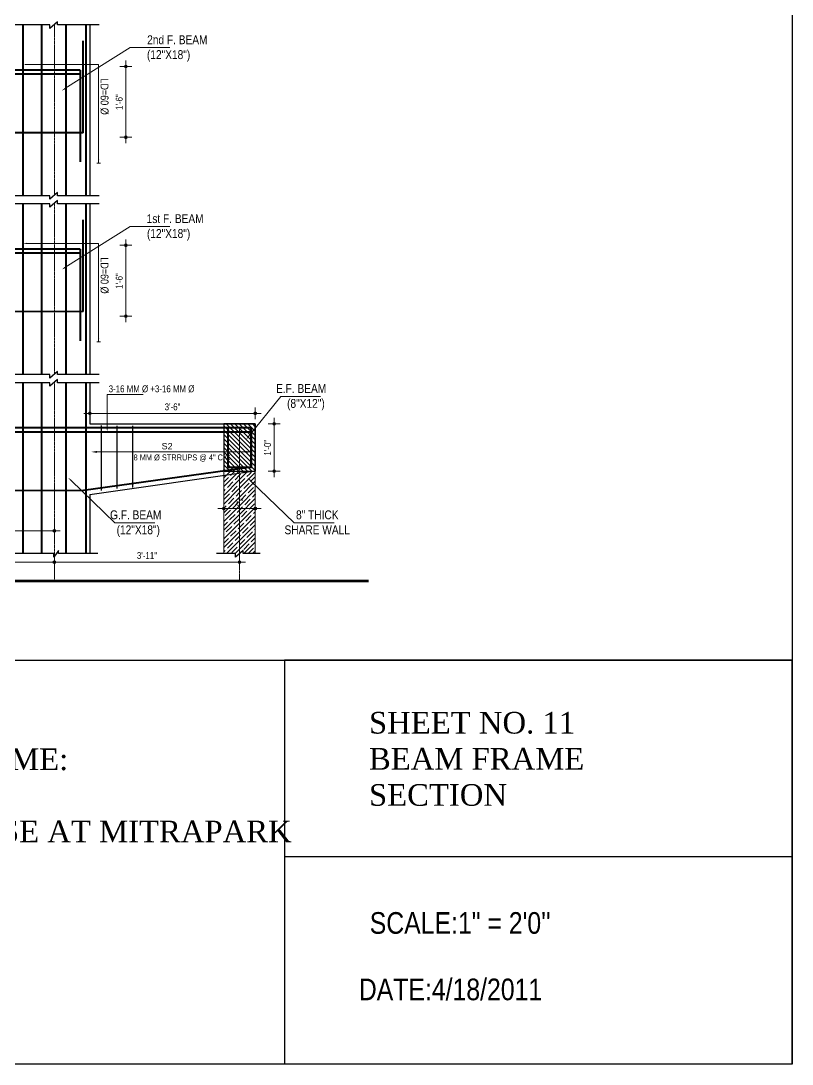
# Model space of a CAD drawing. Header units: inches. Extents: x 57837 to 133168, y 6972 to 27776.
# Drawn here: x 73060 to 73844, y 6972 to 8032 of the extents above; entities that cross this region are included whole.
import ezdxf

# ---------------------------------------------------------------- set-up
doc = ezdxf.new("R2010")
doc.units = ezdxf.units.IN
doc.header["$MEASUREMENT"] = 0
doc.linetypes.add('CENTER', pattern=[2, 1.25, -0.25, 0.25, -0.25])
doc.linetypes.add('CENTER2', pattern=[1.125, 0.75, -0.125, 0.125, -0.125])
for name, color, linetype, lineweight in [('CENTER', 9, 'CENTER', 5), ('DIM', 2, 'Continuous', 13), ('HACTH', 153, 'Continuous', 5), ('ROD', 1, 'Continuous', 40), ('STIRRUPS', 4, 'Continuous', 30)]:
    doc.layers.add(name, color=color, linetype=linetype, lineweight=lineweight)
for name, color, linetype in [('elevation', 3, 'Continuous'), ('text', 255, 'Continuous'), ('walls', 32, 'Continuous')]:
    doc.layers.add(name, color=color, linetype=linetype)
doc.styles.add('Arial', font='arial.ttf', dxfattribs={"height": 6.5})
doc.styles.get("Standard").update_dxf_attribs({"font": 'ARIALN.TTF', "height": 7})

msp = doc.modelspace()

# ---------------------------------------------------------------- hatches: boundary and pattern name
at = {"lineweight": 13}
h = msp.add_hatch(color=256, dxfattribs=at)
edge = h.paths.add_edge_path()
edge.add_arc((73167.1, 7985.7), 1.42, 0, 360)
h = msp.add_hatch(color=256, dxfattribs=at)
edge = h.paths.add_edge_path()
edge.add_arc((73167.1, 7913.7), 1.42, 0, 360)
h = msp.add_hatch(color=256, dxfattribs=at)
edge = h.paths.add_edge_path()
edge.add_arc((73167.1, 7804), 1.42, 0, 360)
h = msp.add_hatch(color=256, dxfattribs=at)
edge = h.paths.add_edge_path()
edge.add_arc((73167.1, 7732), 1.42, 0, 360)
h = msp.add_hatch(color=256, dxfattribs=at)
edge = h.paths.add_edge_path()
edge.add_arc((73130.5, 7633.3), 1.42, 0, 360)
h = msp.add_hatch(color=256, dxfattribs=at)
edge = h.paths.add_edge_path()
edge.add_arc((73298.7, 7633.3), 1.42, 0, 360)
h = msp.add_hatch(color=256, dxfattribs=at)
edge = h.paths.add_edge_path()
edge.add_arc((73317.8, 7622.6), 1.42, 0, 360)
h = msp.add_hatch(color=256, dxfattribs=at)
edge = h.paths.add_edge_path()
edge.add_arc((73317.8, 7574.6), 1.42, 0, 360)
h = msp.add_hatch(color=256, dxfattribs=at)
edge = h.paths.add_edge_path()
edge.add_arc((73266.7, 7536.5), 1.42, 0, 360)
h = msp.add_hatch(color=256, dxfattribs=at)
edge = h.paths.add_edge_path()
edge.add_arc((73298.7, 7536.5), 1.42, 0, 360)
h = msp.add_hatch(color=256, dxfattribs=at)
edge = h.paths.add_edge_path()
edge.add_arc((73094.5, 7513.9), 1.42, 0, 360)
h = msp.add_hatch(color=256, dxfattribs=at)
edge = h.paths.add_edge_path()
edge.add_arc((73094.5, 7482.2), 1.42, 0, 360)
h = msp.add_hatch(color=256, dxfattribs=at)
edge = h.paths.add_edge_path()
edge.add_arc((73094.5, 7482.2), 1.42, 0, 360)
h = msp.add_hatch(color=256, dxfattribs=at)
edge = h.paths.add_edge_path()
edge.add_arc((73282.7, 7482.2), 1.42, 0, 360)

# ---------------------------------------------------------------- linework, layer by layer
at = {"color": 1}
for p, q in [((73844.2, 9009.9), (73844.2, 6972.2)), ((73844.2, 6972.2), (71677.3, 6972.2))]:
    msp.add_line(p, q, dxfattribs=at)
for p, q in [((73130.5, 8028.3), (73130.5, 7914.1)), ((73130.5, 8028.3), (73130.5, 7986.1)), ((73130.5, 8027.9), (73130.5, 7986.1)), ((73130.5, 7914.1), (73130.5, 7854.3)), ((73130.5, 7846.5), (73130.5, 7732.4)), ((73130.5, 7846.5), (73130.5, 7804.4)), ((73130.5, 7846.2), (73130.5, 7804.4)), ((73130.5, 7732.4), (73130.5, 7672.6)), ((73130.5, 7664.4), (73130.5, 7622.6)), ((73130.5, 7664.4), (73130.5, 7622.6)), ((73130.5, 7664.4), (73130.5, 7622.6)), ((73130.5, 7622.6), (73298.7, 7622.6)), ((73298.7, 7622.6), (73266.7, 7622.6)), ((73266.7, 7622.6), (73266.7, 7574.6)), ((73298.7, 7588.7), (73266.7, 7620.7)), ((73298.7, 7593.1), (73269.2, 7622.6)), ((73298.7, 7597.5), (73273.6, 7622.6)), ((73298.7, 7601.9), (73278, 7622.6)), ((73298.7, 7606.4), (73282.4, 7622.6)), ((73298.7, 7610.8), (73286.8, 7622.6)), ((73298.7, 7615.2), (73291.2, 7622.6)), ((73298.7, 7619.6), (73295.7, 7622.6)), ((73298.7, 7574.6), (73298.7, 7622.6)), ((73298.7, 7622.6), (73298.7, 7574.6)), ((73298.7, 7584.3), (73266.7, 7616.3)), ((73298.7, 7579.8), (73266.7, 7611.8)), ((73298.7, 7575.4), (73266.7, 7607.4)), ((73295.1, 7574.6), (73266.7, 7603)), ((73290.6, 7574.6), (73266.7, 7598.6)), ((73286.2, 7574.6), (73266.7, 7594.2)), ((73281.8, 7574.6), (73266.7, 7589.7)), ((73277.4, 7574.6), (73266.7, 7585.3)), ((73273, 7574.6), (73266.7, 7580.9)), ((73298.7, 7574.6), (73130.5, 7550.6)), ((73268.5, 7574.6), (73266.7, 7576.5)), ((73266.7, 7574.6), (73298.7, 7574.6)), ((73130.5, 7550.7), (73130.5, 7490.8)), ((73266.7, 7551), (73266.7, 7551)), ((73266.7, 7551), (73266.7, 7550.6)), ((73266.7, 7551), (73266.7, 7551)), ((73266.7, 7551), (73266.7, 7550.6)), ((73298.7, 7551), (73298.7, 7551)), ((73298.7, 7551), (73298.7, 7550.6)), ((73298.7, 7551), (73298.7, 7551)), ((73298.7, 7551), (73298.7, 7550.6)), ((71677.3, 7382.5), (73844.2, 7382.5)), ((73844.2, 7382.5), (73328.2, 7382.5)), ((73328.2, 7382.5), (73328.2, 6972.2)), ((73844.2, 6972.2), (73844.2, 7382.5)), ((73844.2, 7182.7), (73328.2, 7182.7)), ((73844.2, 6972.2), (73844.2, 7182.7))]:
    msp.add_line(p, q)
at = {"lineweight": 13}
for p, q in [((73167.1, 7979.7), (73167.1, 7991.7)), ((73161.1, 7985.7), (73173.1, 7985.7)), ((73167.1, 7919.7), (73167.1, 7907.7)), ((73173.1, 7913.7), (73161.1, 7913.7)), ((73161.1, 7804), (73173.1, 7804)), ((73167.1, 7798), (73167.1, 7810)), ((73167.1, 7738), (73167.1, 7726)), ((73173.1, 7732), (73161.1, 7732)), ((73136.5, 7633.3), (73124.5, 7633.3)), ((73130.5, 7627.3), (73130.5, 7639.3)), ((73292.7, 7633.3), (73304.7, 7633.3)), ((73298.7, 7639.3), (73298.7, 7627.3)), ((73311.8, 7622.6), (73323.8, 7622.6)), ((73317.8, 7616.6), (73317.8, 7628.6)), ((73317.8, 7580.6), (73317.8, 7568.6)), ((73323.8, 7574.6), (73311.8, 7574.6)), ((73272.7, 7536.5), (73260.7, 7536.5)), ((73266.7, 7530.5), (73266.7, 7542.5)), ((73292.7, 7536.5), (73304.7, 7536.5)), ((73298.7, 7542.5), (73298.7, 7530.5)), ((73094.5, 7519.9), (73094.5, 7507.9)), ((73088.5, 7513.9), (73100.5, 7513.9)), ((73088.5, 7482.2), (73100.5, 7482.2)), ((73100.5, 7482.2), (73088.5, 7482.2)), ((73094.5, 7488.2), (73094.5, 7476.2)), ((73094.5, 7476.2), (73094.5, 7488.2)), ((73276.7, 7482.2), (73288.7, 7482.2)), ((73282.7, 7488.2), (73282.7, 7476.2))]:
    msp.add_line(p, q, dxfattribs=at)
at = {"color": 6, "lineweight": 53}
msp.add_line((71991.8, 7463.1), (73413.8, 7463.1), dxfattribs=at)
at = {"lineweight": 13}
for centre in [(73167.1, 7985.7), (73167.1, 7913.7), (73167.1, 7804), (73167.1, 7732), (73130.5, 7633.3), (73298.7, 7633.3), (73317.8, 7622.6), (73317.8, 7574.6), (73266.7, 7536.5), (73298.7, 7536.5), (73094.5, 7513.9), (73094.5, 7482.2), (73094.5, 7482.2), (73282.7, 7482.2)]:
    msp.add_circle(centre, 1.42, dxfattribs=at)
at = {"layer": 'CENTER', "linetype": 'CENTER2', "lineweight": 5}
for p, q in [((73094.5, 8028.4), (73094.5, 7854.8)), ((73094.5, 7846.6), (73094.5, 7673)), ((73094.5, 7664.9), (73094.5, 7463.1)), ((73282.7, 7617.8), (73282.7, 7463.1))]:
    msp.add_line(p, q, dxfattribs=at)
at = {"layer": 'DIM', "lineweight": 13}
for p, q in [((73105.3, 7963.2), (73171.5, 8004.8)), ((73171.5, 8004.8), (73212, 8004.8)), ((73105.3, 7781.4), (73171.5, 7823)), ((73171.5, 7823), (73212, 7823)), ((73291.8, 7609.8), (73324.5, 7650.4)), ((73324.5, 7650.4), (73365, 7650.4)), ((73111.5, 7565.2), (73156.1, 7522.2)), ((73293.6, 7565.2), (73338.2, 7522.2)), ((73156.1, 7522.2), (73196.6, 7522.2)), ((73338.2, 7522.2), (73378.7, 7522.2))]:
    msp.add_line(p, q, dxfattribs=at)
at = {"layer": 'DIM', "ltscale": 3, "extrusion": (0, 0, -1)}
for p, q in [((73066.5, 7987.7), (73139.5, 7987.7)), ((73139.5, 7987.7), (73139.5, 7887.5)), ((73066.5, 7805.9), (73139.5, 7805.9)), ((73139.5, 7805.9), (73139.5, 7705.8))]:
    msp.add_line(p, q, dxfattribs=at)
at = {"layer": 'DIM'}
for p, q in [((73167.1, 7981.7), (73167.1, 7917.7)), ((73167.1, 7800), (73167.1, 7736)), ((73294.7, 7633.3), (73134.5, 7633.3)), ((73317.8, 7618.6), (73317.8, 7578.6)), ((73270.7, 7536.5), (73294.7, 7536.5)), ((73090.5, 7513.9), (72956.5, 7513.9)), ((73090.5, 7482.2), (72810.5, 7482.2)), ((73098.5, 7482.2), (73278.7, 7482.2))]:
    msp.add_line(p, q, dxfattribs=at)
at = {"layer": 'DIM', "ltscale": 3}
for p, q in [((73139.5, 7891.5), (73139.5, 7908.8)), ((73141.4, 7887.5), (73137.5, 7887.5)), ((73139.5, 7709.8), (73139.5, 7727)), ((73141.4, 7705.8), (73137.5, 7705.8)), ((73148.2, 7618.6), (73148.2, 7652.4)), ((73148.2, 7652.4), (73184.8, 7652.4)), ((73148.2, 7622.4), (73148.2, 7652.4)), ((73148.2, 7652.4), (73184.8, 7652.4))]:
    msp.add_line(p, q, dxfattribs=at)
at = {"layer": 'DIM', "lineweight": 9}
msp.add_line((73137.8, 7594.1), (73288.7, 7594.1), dxfattribs=at)
at = {"layer": 'DIM', "ltscale": 3, "extrusion": (0, 0, -1)}
for points in [[(-73066.5, 7988.3), (-73062.5, 7987.7), (-73066.5, 7987)], [(-73066.5, 7806.6), (-73062.5, 7805.9), (-73066.5, 7805.3)]]:
    msp.add_solid(points, dxfattribs=at)
at = {"layer": 'DIM', "lineweight": 13}
for points in [[(73105.7, 7962.6), (73102, 7961), (73105, 7963.7)], [(73105.7, 7780.9), (73102, 7779.3), (73105, 7782)], [(73292.3, 7609.4), (73289.3, 7606.7), (73291.3, 7610.2)], [(73111, 7564.7), (73108.6, 7567.9), (73112, 7565.6)], [(73293.1, 7564.7), (73290.7, 7567.9), (73294.1, 7565.6)]]:
    msp.add_solid(points, dxfattribs=at)
at = {"layer": 'DIM', "ltscale": 3}
for points in [[(73140.1, 7891.5), (73139.5, 7887.5), (73138.8, 7891.5)], [(73140.1, 7709.8), (73139.5, 7705.8), (73138.8, 7709.8)], [(73148.9, 7622.4), (73148.2, 7618.4), (73147.5, 7622.4)], [(73148.8, 7618.6), (73148.2, 7614.6), (73147.5, 7618.6)]]:
    msp.add_solid(points, dxfattribs=at)
at = {"layer": 'DIM'}
for points in [[(73137.8, 7595.1), (73137.8, 7593.1), (73131.8, 7594.1)], [(73288.7, 7595.1), (73288.7, 7593.1), (73294.7, 7594.1)]]:
    msp.add_solid(points, dxfattribs=at)
at = {"layer": 'elevation'}
for p, q in [((73130.5, 8028.3), (73130.5, 7986.5)), ((73130.5, 8027.9), (73130.5, 7986.1)), ((73130.5, 7846.5), (73130.5, 7804.8)), ((73130.5, 7846.2), (73130.5, 7804.4)), ((73130.5, 7664.4), (73130.5, 7623)), ((73130.5, 7664.4), (73130.5, 7622.6))]:
    msp.add_line(p, q, dxfattribs=at)
at = {"layer": 'HACTH'}
for p, q in [((73266.7, 7574.6), (73266.7, 7490.8)), ((73266.7, 7567.7), (73272.9, 7574)), ((73266.7, 7558.9), (73281, 7573.2)), ((73266.7, 7572.1), (73267, 7572.5)), ((73266.7, 7563.3), (73271.4, 7568.1)), ((73268.1, 7573.6), (73268.1, 7573.6)), ((73272.5, 7569.2), (73272.5, 7569.2)), ((73272.9, 7574), (73273.6, 7574.6)), ((73273.6, 7570.3), (73276.9, 7573.6)), ((73276.9, 7573.6), (73278, 7574.6)), ((73278.1, 7565.9), (73282.7, 7570.4)), ((73281, 7573.2), (73282.4, 7574.6)), ((73282.7, 7566), (73289, 7572.4)), ((73282.7, 7557.2), (73297, 7571.6)), ((73282.7, 7570.4), (73283.6, 7571.4)), ((73284.7, 7572.5), (73284.7, 7572.5)), ((73285.8, 7573.6), (73286.8, 7574.6)), ((73289, 7572.4), (73291.2, 7574.6)), ((73289.1, 7568.1), (73289.1, 7568.1)), ((73290.2, 7569.2), (73293, 7572)), ((73293, 7572), (73295.6, 7574.6)), ((73294.6, 7564.7), (73298.7, 7568.8)), ((73297, 7571.6), (73298.7, 7573.2)), ((73298.7, 7574.6), (73298.7, 7490.8)), ((73266.7, 7550), (73282.7, 7566)), ((73266.7, 7541.2), (73282.7, 7557.2)), ((73269.2, 7557), (73269.2, 7557)), ((73270.3, 7558.1), (73275.9, 7563.6)), ((73274.7, 7553.7), (73280.3, 7559.2)), ((73277, 7564.7), (73277, 7564.7)), ((73281.4, 7560.3), (73281.4, 7560.3)), ((73282.5, 7561.4), (73282.7, 7561.6)), ((73282.7, 7561.6), (73288, 7567)), ((73282.7, 7548.3), (73298.7, 7564.3)), ((73286.9, 7557), (73292.4, 7562.5)), ((73291.3, 7552.6), (73296.8, 7558.1)), ((73293.5, 7563.6), (73293.5, 7563.6)), ((73298, 7559.2), (73298, 7559.2)), ((73266.7, 7554.4), (73268.1, 7555.9)), ((73266.7, 7532.3), (73282.7, 7548.3)), ((73267, 7546), (73272.5, 7551.5)), ((73271.4, 7541.5), (73277, 7547.1)), ((73273.6, 7552.6), (73273.6, 7552.6)), ((73278.1, 7548.2), (73278.1, 7548.2)), ((73279.2, 7549.3), (73282.7, 7552.8)), ((73282.7, 7539.5), (73298.7, 7555.5)), ((73282.7, 7552.8), (73284.7, 7554.8)), ((73282.7, 7530.7), (73298.7, 7546.7)), ((73283.6, 7544.9), (73289.1, 7550.4)), ((73285.8, 7555.9), (73285.8, 7555.9)), ((73288, 7540.4), (73293.5, 7546)), ((73290.2, 7551.5), (73290.2, 7551.5)), ((73294.6, 7547.1), (73294.6, 7547.1)), ((73295.7, 7548.2), (73298.7, 7551.1)), ((73266.7, 7523.5), (73282.7, 7539.5)), ((73266.7, 7536.8), (73269.2, 7539.3)), ((73270.3, 7540.4), (73270.3, 7540.4)), ((73274.7, 7536), (73274.7, 7536)), ((73275.9, 7537.1), (73281.4, 7542.7)), ((73282.5, 7543.8), (73282.5, 7543.8)), ((73282.7, 7535.1), (73285.8, 7538.2)), ((73282.7, 7521.8), (73298.7, 7537.8)), ((73286.9, 7539.3), (73286.9, 7539.3)), ((73292.4, 7536), (73298, 7541.5)), ((73266.7, 7514.7), (73282.7, 7530.7)), ((73267, 7528.3), (73267, 7528.3)), ((73268.1, 7529.4), (73273.6, 7534.9)), ((73272.5, 7525), (73278.1, 7530.5)), ((73277, 7520.6), (73282.5, 7526.1)), ((73279.2, 7531.6), (73279.2, 7531.6)), ((73280.3, 7532.7), (73282.7, 7535.1)), ((73282.7, 7513), (73298.7, 7529)), ((73283.6, 7527.2), (73283.6, 7527.2)), ((73284.7, 7528.3), (73290.2, 7533.8)), ((73289.1, 7523.9), (73294.6, 7529.4)), ((73291.3, 7534.9), (73291.3, 7534.9)), ((73295.7, 7530.5), (73295.7, 7530.5)), ((73296.8, 7531.6), (73298.7, 7533.4)), ((73266.7, 7519.1), (73270.3, 7522.8)), ((73266.7, 7505.8), (73282.7, 7521.8)), ((73269.2, 7512.8), (73274.7, 7518.3)), ((73271.4, 7523.9), (73271.4, 7523.9)), ((73275.9, 7519.5), (73275.9, 7519.5)), ((73280.3, 7515), (73280.3, 7515)), ((73281.4, 7516.1), (73282.7, 7517.4)), ((73282.7, 7517.4), (73286.9, 7521.7)), ((73282.7, 7504.2), (73298.7, 7520.2)), ((73285.8, 7511.7), (73291.3, 7517.2)), ((73288, 7522.8), (73288, 7522.8)), ((73292.4, 7518.3), (73292.4, 7518.3)), ((73293.5, 7519.5), (73298.7, 7524.6)), ((73298, 7515), (73298.7, 7515.7)), ((73266.7, 7497), (73282.7, 7513)), ((73266.7, 7510.2), (73267, 7510.6)), ((73266.7, 7501.4), (73271.4, 7506.2)), ((73268.1, 7511.7), (73268.1, 7511.7)), ((73269.3, 7490.8), (73282.7, 7504.2)), ((73272.5, 7507.3), (73272.5, 7507.3)), ((73273.6, 7508.4), (73279.2, 7513.9)), ((73278.1, 7504), (73282.7, 7508.6)), ((73282.7, 7495.3), (73298.7, 7511.3)), ((73282.7, 7508.6), (73283.6, 7509.5)), ((73282.7, 7499.7), (73288, 7505.1)), ((73284.7, 7510.6), (73284.7, 7510.6)), ((73289.1, 7506.2), (73289.1, 7506.2)), ((73290.2, 7507.3), (73295.7, 7512.8)), ((73294.6, 7502.9), (73298.7, 7506.9)), ((73296.8, 7513.9), (73296.8, 7513.9)), ((73266.7, 7492.6), (73268.1, 7494)), ((73269.2, 7495.1), (73269.2, 7495.1)), ((73270.3, 7496.2), (73275.9, 7501.8)), ((73274.7, 7491.8), (73280.3, 7497.4)), ((73277, 7502.9), (73277, 7502.9)), ((73278.1, 7490.8), (73282.7, 7495.3)), ((73281.4, 7498.5), (73281.4, 7498.5)), ((73282.5, 7499.6), (73282.7, 7499.7)), ((73284.1, 7492.3), (73284.7, 7492.9)), ((73285.8, 7494), (73285.8, 7494)), ((73286.9, 7490.8), (73298.7, 7502.5)), ((73286.9, 7495.1), (73292.4, 7500.7)), ((73291.3, 7490.8), (73296.8, 7496.2)), ((73293.5, 7501.8), (73293.5, 7501.8)), ((73295.8, 7490.8), (73298.7, 7493.6)), ((73298, 7497.4), (73298, 7497.4))]:
    msp.add_line(p, q, dxfattribs=at)
at = {"layer": 'ROD'}
for p, q in [((73062.5, 8027.9), (73062.5, 7854.3)), ((73081.3, 8027.9), (73081.3, 7854.3)), ((73106.3, 8027.9), (73106.3, 7854.3)), ((73126.5, 8027.9), (73126.5, 7854.3)), ((73123.7, 7918.3), (73123.7, 8011.7)), ((73120.7, 7981.9), (72130.5, 7981.9)), ((73120.7, 7981.9), (73120.7, 7888.7)), ((73120.7, 7977.7), (72604.2, 7977.7)), ((73123.7, 7918.3), (72997.9, 7918.1)), ((73062.5, 7846.2), (73062.5, 7672.6)), ((73081.3, 7846.2), (73081.3, 7672.5)), ((73106.3, 7846.2), (73106.3, 7672.5)), ((73126.5, 7846.2), (73126.5, 7672.6)), ((73123.7, 7736.6), (73123.7, 7830)), ((73120.7, 7800.2), (72130.5, 7800.2)), ((73120.7, 7800.2), (73120.7, 7707)), ((73120.7, 7796), (72606, 7796)), ((73123.7, 7736.6), (72997.9, 7736.4)), ((73062.5, 7664.4), (73062.5, 7490.8)), ((73081.3, 7664.4), (73081.3, 7490.8)), ((73106.3, 7664.4), (73106.3, 7490.8)), ((73126.5, 7664.4), (73126.5, 7490.8)), ((73094.5, 7618.5), (72130.5, 7618.5)), ((73094.5, 7614.3), (72606, 7614.3)), ((73294.7, 7618.5), (73094.5, 7618.5)), ((73294.6, 7614.3), (73094.5, 7614.3)), ((73294.6, 7618.5), (73142, 7618.5)), ((73294.7, 7618.6), (73270.7, 7618.6)), ((73270.7, 7618.6), (73270.7, 7578.6)), ((73294.6, 7578.6), (73294.6, 7618.5)), ((73294.6, 7618.5), (73294.6, 7618.5)), ((73294.7, 7578.6), (73294.7, 7618.6)), ((73294.7, 7578.6), (73124, 7554.8)), ((73270.7, 7578.6), (73294.7, 7578.6)), ((73124, 7554.8), (72997.9, 7554.7))]:
    msp.add_line(p, q, dxfattribs=at)
at = {"layer": 'STIRRUPS'}
for p, q in [((73142, 7621), (73142, 7554.9)), ((73158, 7620.7), (73158, 7556.8)), ((73174, 7620.6), (73174, 7558.1))]:
    msp.add_line(p, q, dxfattribs=at)
at = {"layer": 'walls', "color": 6}
for p, q in [((73089.8, 8027.9), (73044.1, 8027.9)), ((73097.6, 8031.1), (73089.8, 8024.4)), ((73089.8, 8024.4), (73089.8, 8027.9)), ((73097.6, 8027.9), (73097.6, 8031.1)), ((73140.1, 8027.9), (73097.6, 8027.9)), ((73089.8, 7854.3), (73044.1, 7854.3)), ((73097.6, 7857.5), (73089.8, 7850.7)), ((73089.8, 7850.7), (73089.8, 7854.3)), ((73097.6, 7854.3), (73097.6, 7857.5)), ((73140.1, 7854.3), (73097.6, 7854.3)), ((73089.8, 7846.2), (73044.1, 7846.2)), ((73097.6, 7849.4), (73089.8, 7842.6)), ((73089.8, 7842.6), (73089.8, 7846.2)), ((73097.6, 7846.2), (73097.6, 7849.4)), ((73140.1, 7846.2), (73097.6, 7846.2)), ((73097.6, 7675.8), (73089.8, 7669)), ((73097.6, 7672.6), (73097.6, 7675.8)), ((73089.8, 7672.6), (73044.1, 7672.6)), ((73089.8, 7664.4), (73044.1, 7664.4)), ((73089.8, 7669), (73089.8, 7672.6)), ((73097.6, 7667.7), (73089.8, 7660.9)), ((73089.8, 7660.9), (73089.8, 7664.4)), ((73140.1, 7672.6), (73097.6, 7672.6)), ((73097.6, 7664.4), (73097.6, 7667.7)), ((73140.1, 7664.4), (73097.6, 7664.4)), ((73098.6, 7494.1), (73093.8, 7487.3)), ((73098.6, 7490.8), (73098.6, 7494.1)), ((73286.3, 7494), (73278.5, 7487.2)), ((73286.3, 7490.8), (73286.3, 7494)), ((73093.9, 7490.8), (73042.7, 7490.8)), ((73093.8, 7487.3), (73093.9, 7490.8)), ((73138.8, 7490.8), (73098.6, 7490.8)), ((73278.5, 7490.8), (73259.3, 7490.8)), ((73278.5, 7487.2), (73278.5, 7490.8)), ((73303.8, 7490.8), (73286.3, 7490.8))]:
    msp.add_line(p, q, dxfattribs=at)

# ---------------------------------------------------------------- texts
at = {"char_height": 22, "attachment_point": 1}
for s, insert, width in [('{\\fTimes New Roman|b0|i0|c0|p18;SHEET NO. 11\\PBEAM FRAME SECTION}', (73414.2, 7330), 262.338), ('{\\fTimes New Roman|b0|i0|c0|p18;PROJECT NAME:\\P\\PGUEST HOUSE AT MITRAPARK}', (72852.9, 7292.9), 773.333), ('SCALE:1" = 2\'0\'\'', (73415, 7126.6), 189.858), ('DATE:4/18/2011', (73403.9, 7059.1), 189.858)]:
    msp.add_mtext(s, dxfattribs=dict(at, insert=insert, width=width))
at = {"layer": 'DIM'}
for s, p in [('1\'-6"', (73163.9, 7941.5)), ('1\'-6"', (73163.9, 7759.7)), ('1\'-0"', (73314.6, 7590.4))]:
    msp.add_text(s, height=7, rotation=90, dxfattribs=at).set_placement(p)
for s, p in [('3\'-6"', (73206.6, 7636.4)), ('8"', (73279, 7539.6)), ('3\'-11"', (73178.4, 7485.4))]:
    msp.add_text(s, height=7, dxfattribs=at).set_placement(p)
at = {"layer": 'DIM', "style": 'Arial'}
msp.add_text('S2', height=6.5, dxfattribs=at).set_placement((73203.5, 7596.7))
at = {"layer": 'text'}
for s, height, p in [('2nd F. BEAM', 9, (73188.8, 8008.3)), ('(12"X18")', 9, (73188.6, 7993.2)), ('1st F. BEAM', 9, (73188.3, 7826.6)), ('(12"X18")', 9, (73188.6, 7811.5)), ('E.F. BEAM', 9, (73319.8, 7654)), ('3-16 MM Ø +3-16 MM Ø', 7, (73149.7, 7654.7)), ('(8"X12")', 9, (73331, 7638.9)), ('8 MM Ø STRRUPS @ 4" C/C', 6, (73175, 7585.5)), ('G.F. BEAM', 9, (73151.1, 7525.7)), ('8" THICK', 9, (73340.1, 7525.7)), ('(12"X18")', 9, (73157.8, 7510.5)), ('SHARE WALL', 9, (73328.4, 7510.5))]:
    msp.add_text(s, height=height, dxfattribs=at).set_placement(p)
for p in [(73141.5, 7973.5), (73141.5, 7791.8)]:
    msp.add_text('LD=60 Ø', height=8, rotation=270, dxfattribs=at).set_placement(p)

doc.saveas('drawing.dxf')
